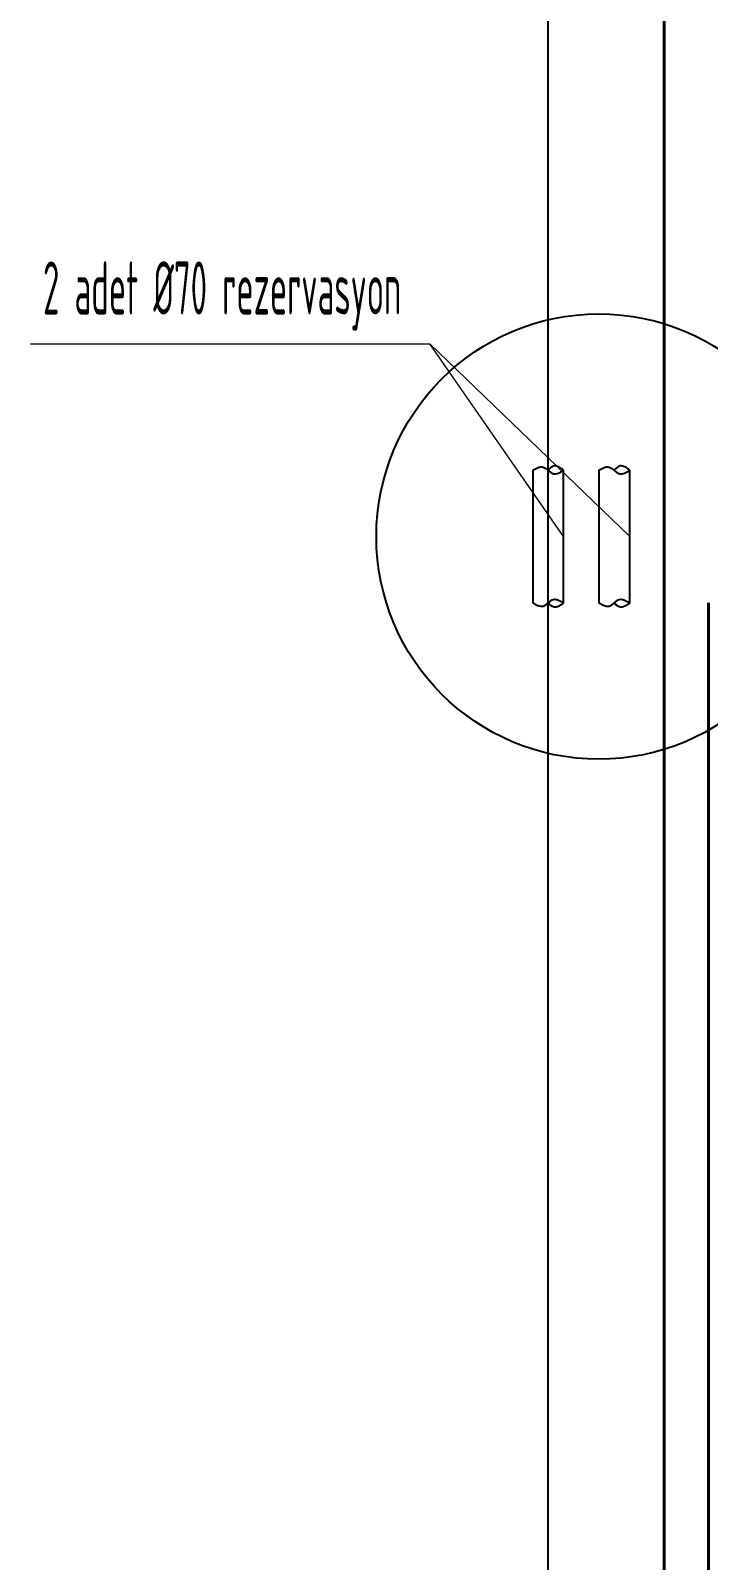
# Model space of a CAD drawing. Header units: centimetres. Extents: x 31 to 22766, y 238 to 3306.
# Drawn here: x 3128.6 to 3282, y 1105.5 to 1451.4 of the extents above; entities that cross this region are included whole.
import ezdxf
from ezdxf.xclip import XClip

# ---------------------------------------------------------------- set-up
doc = ezdxf.new("R2010")
doc.units = ezdxf.units.CM
doc.header["$XCLIPFRAME"] = 0
doc.layers.add('00_BORDA_DUVAR', color=8, linetype='Continuous', lineweight=40)
doc.layers.add('M-HAP-DATA', color=42, linetype='Continuous', lineweight=0)
doc.layers.add('M-VRF-BORU', color=3, linetype='Continuous')
doc.styles.add('MENFEZ', font='GENISO.shx')

# ---------------------------------------------------------------- blocks, each defined once
blk = doc.blocks.new('DUVAR PLANI')
at = {"layer": '00_BORDA_DUVAR', "lineweight": 40}
blk.add_line((37560.64, 5352.62), (37560.64, 5842.62), dxfattribs=at)
blk.add_lwpolyline([(37550.64, 5352.62), (37550.64, 6302.62), (37555.64, 6302.62)], dxfattribs=at)
blk = doc.blocks.new('G$CCD2FF134')
at = {"layer": 'M-VRF-BORU'}
blk.add_line((-461.25, -1431.88), (-461.25, -398.1), dxfattribs=at)
blk = doc.blocks.new('A$Ce276fa5c')
for p, q in [((-464.77, -920), (-464.77, -950)), ((-457.77, -950), (-457.77, -920)), ((-449.81, -920), (-449.81, -950)), ((-442.81, -950), (-442.81, -920))]:
    blk.add_line(p, q)
blk.add_circle((-449.81, -935), 50.34)
for points in [[(-464.77, -920), (-462.43, -919.3), (-460.07, -920.79), (-457.77, -920)], [(-457.77, -920), (-459.95, -919.03), (-461.31, -920)], [(-449.81, -920), (-447.48, -919.3), (-445.11, -920.79), (-442.81, -920)], [(-442.81, -920), (-445, -919.03), (-446.36, -920)], [(-464.77, -950), (-462.43, -950.7), (-460.07, -949.21), (-457.77, -950)], [(-457.77, -950), (-459.95, -950.97), (-461.31, -950)], [(-449.81, -950), (-447.48, -950.7), (-445.11, -949.21), (-442.81, -950)], [(-442.81, -950), (-445, -950.97), (-446.36, -950)]]:
    blk.add_spline(points, degree=3)
at = {"layer": 'M-HAP-DATA', "color": 2}
for p, q in [((-578.4, -891.42), (-488.04, -891.42)), ((-457.77, -935), (-488.04, -891.42)), ((-488.04, -891.42), (-442.81, -935))]:
    blk.add_line(p, q, dxfattribs=at)
at = {"layer": 'M-HAP-DATA', "color": 2, "style": 'MENFEZ', "width": 0.5}
blk.add_text('2 adet %%C70 rezervasyon', height=12, dxfattribs=at).set_placement((-575.58, -884.79))

msp = doc.modelspace()

# ---------------------------------------------------------------- block references
ref = msp.add_blockref('G$CCD2FF134', (3707.03, 2272.03))
XClip(ref).set_block_clipping_path([(-3470.0000000001, -1889.9999999982), (349.9999999999, 300.0000000019)])
for name, p in [('DUVAR PLANI', (-34278.61, -4520.59)), ('A$Ce276fa5c', (3707.03, 2272.03))]:
    msp.add_blockref(name, p)

doc.saveas('drawing.dxf')
